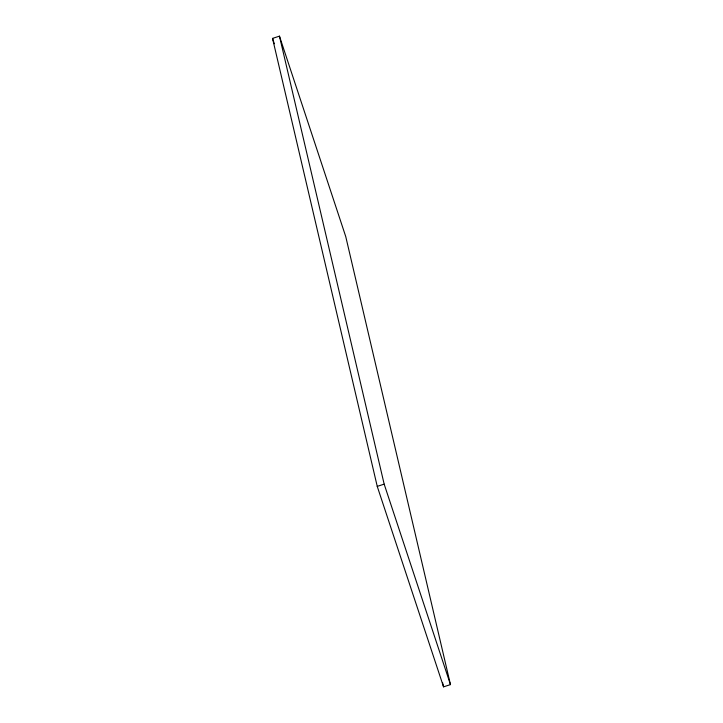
<?xml version="1.0" encoding="UTF-8"?>
<svg xmlns="http://www.w3.org/2000/svg" width="723" height="723" viewBox="0 0 723 723"><rect width="100%" height="100%" fill="white"/><g stroke="black" fill="none" stroke-linecap="round" stroke-linejoin="round"><path stroke-width="1.08" d="M272.535 38.391L279.458 36.15L345.757 236.62L450.465 684.609L443.542 686.85L377.243 486.38L272.535 38.391L274.306 43.751M377.243 486.38L384.166 484.139L279.458 36.15M384.166 484.139L450.465 684.609M442.521 682.458L443.542 686.85"/></g></svg>
